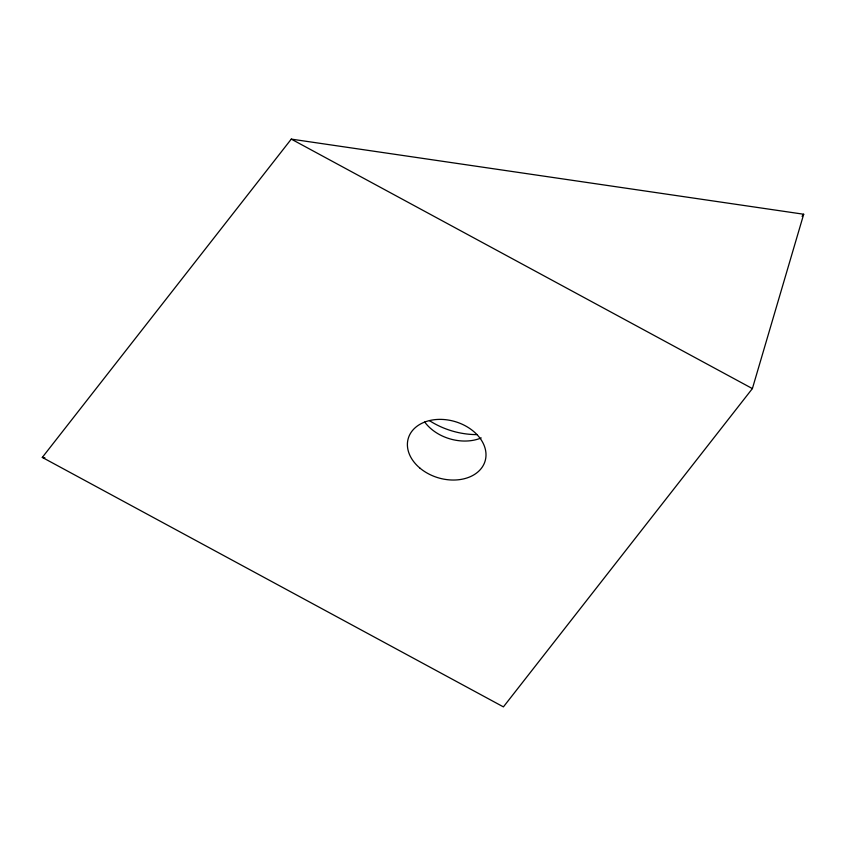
<?xml version="1.0" encoding="UTF-8"?>
<svg xmlns="http://www.w3.org/2000/svg" width="846" height="846" viewBox="0 0 846 846"><rect width="100%" height="100%" fill="white"/><g stroke="black" fill="none" stroke-linecap="round" stroke-linejoin="round"><path stroke-width="1.27" d="M752.39 388.589L803.7 214.239L291.278 139.114L42.3 457.411L503.412 706.886L752.39 388.589L291.278 139.114M802.071 216.322L803.7 214.239M42.3 457.411L44.912 457.792M481.226 437.932A40.048 29.335 16.4 0 1 424.713 422.038M476.816 434.611A66.083 48.412 16.4 0 1 429.493 420.652M419.711 467.923A40.048 29.335 16.4 0 0 484.938 461.599A40.048 29.335 16.4 0 0 435.457 419.595A40.048 29.335 16.4 0 0 419.711 467.923"/></g></svg>
